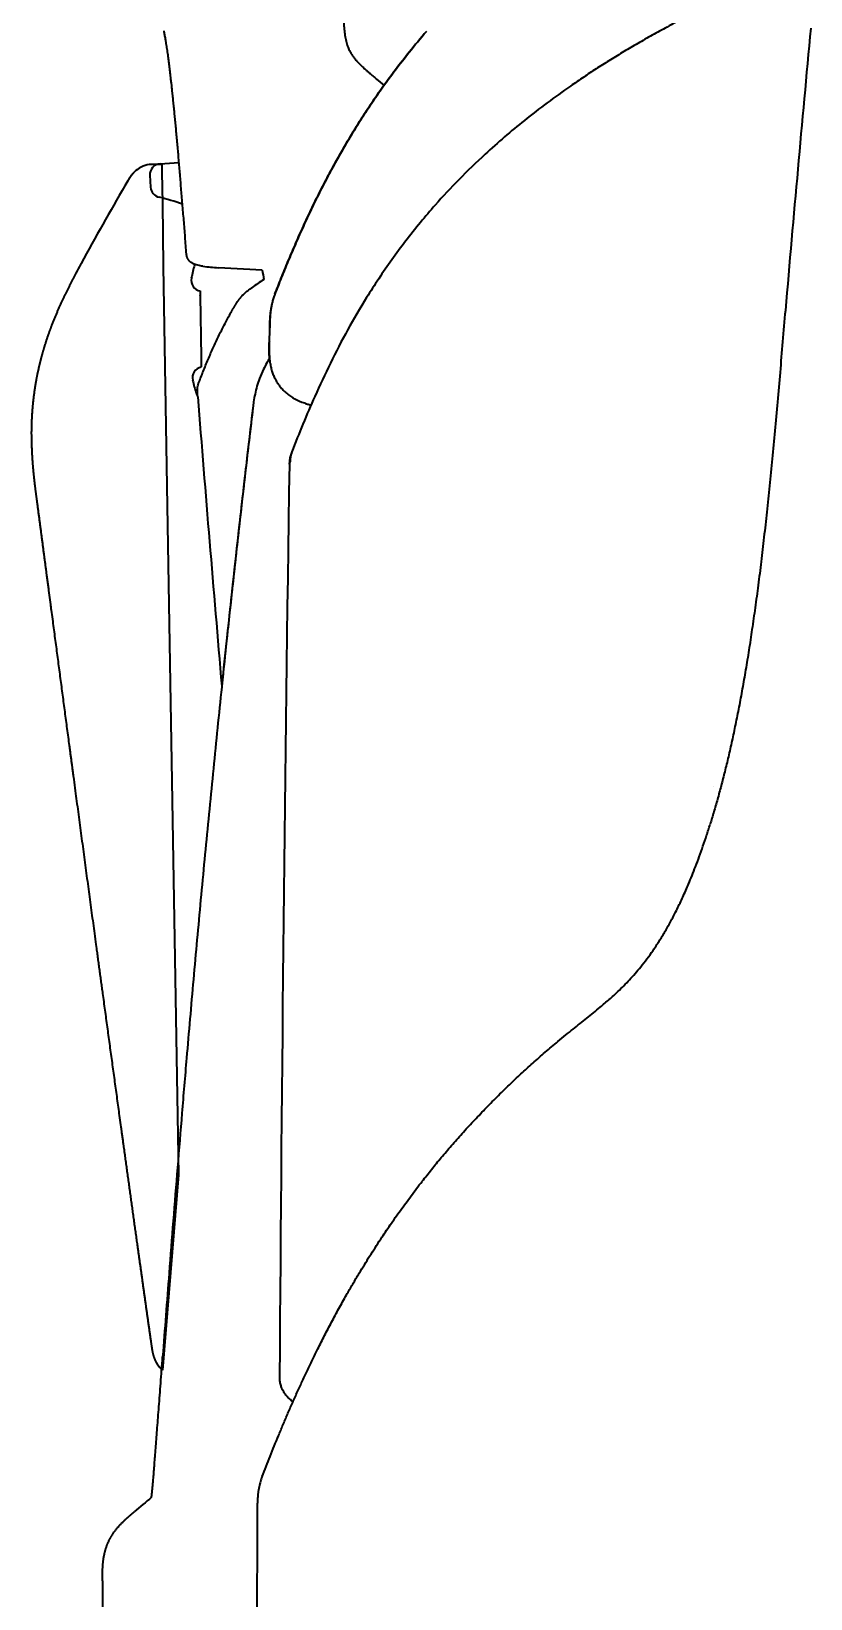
# Model space of a CAD drawing. Header units: millimetres. Extents: x 120 to 10915, y 515 to 8014.
# Drawn here: x 540 to 612, y 4710.5 to 4855.1 of the extents above; entities that cross this region are included whole.
import ezdxf

# ---------------------------------------------------------------- set-up
doc = ezdxf.new("R2010")
doc.units = ezdxf.units.MM
doc.layers.get('0').update_dxf_attribs({"lineweight": 13})
doc.layers.add('206_Cab_side_and_top_view', color=7, linetype='Continuous', lineweight=13)

# ---------------------------------------------------------------- blocks, each defined once
blk = doc.blocks.new('2454955')
at = {"layer": '206_Cab_side_and_top_view', "color": 3, "lineweight": 35}
for p, q in [((595.7, 953.87), (595.7, 953.8)), ((561.99, 927.65), (561.97, 926.39)), ((565.58, 920.68), (565.82, 920.6)), ((602.95, 885.41), (602.95, 885.41)), ((549.47, 818.46), (549.51, 818.49)), ((546.58, 812.13), (546.58, 812.16))]:
    blk.add_line(p, q, dxfattribs=at)
for points in [[(563.83, 915.16, 0.002204), (562.93, 830.97)], [(560.86, 818.42, 0.000297), (560.83, 809)], [(546.58, 812.13, 0.000632), (546.63, 793.8)]]:
    blk.add_lwpolyline(points, format="xyb", dxfattribs=at)
for centre, radius, start, end in [((4038.32, 634.16), 3441.38, 174.64416, 175.07941), ((562.28, 926.37), 0.317, 154.5334, 175.4244), ((566.98, 915.09), 3.16, 157.6963, 178.6877), ((566.55, 915.34), 2.66, 159.0317, 179.1418), ((735.37, 597.93), 288.43, 129.7045, 130.1195)]:
    blk.add_arc(centre, radius, start, end, dxfattribs=at)
for points, degree, knots in [([(607.96, 959.96), (607.39, 959.71), (606.26, 959.21), (604.59, 958.44), (603, 957.68), (601.46, 956.92), (599.97, 956.16), (598.54, 955.4), (597.17, 954.64), (595.84, 953.89), (594.57, 953.13), (593.34, 952.38), (592.15, 951.63), (591.38, 951.12), (591, 950.87)], 3, [0, 0, 0, 0, 1.887333, 3.714855, 5.485909, 7.202302, 8.868817, 10.485438, 12.055199, 13.579641, 15.062554, 16.504338, 17.907533, 19.273544, 19.273544, 19.273544, 19.273544]), ([(576.49, 955.08), (575.95, 954.45), (574.98, 953.29), (573.65, 951.58), (572.48, 950), (571.45, 948.51), (570.53, 947.11), (569.7, 945.78), (568.92, 944.47), (568.12, 943.07), (567.32, 941.59), (566.51, 940.02), (565.75, 938.46), (565.03, 936.91), (564.35, 935.38), (563.7, 933.86), (563.08, 932.34), (562.68, 931.34), (562.49, 930.83)], 3, [0, 0, 0, 0, 2.492431, 4.553536, 6.504903, 8.377314, 9.978018, 11.538034, 13.064993, 14.558675, 16.362609, 18.127744, 19.861419, 21.564939, 23.244745, 24.899806, 26.533484, 28.147368, 28.147368, 28.147368, 28.147368]), ([(591, 950.87), (590.59, 950.59), (588.73, 949.32), (585.63, 947.02), (582.22, 944.1), (579.49, 941.46), (577.52, 939.34), (575.9, 937.44), (574.56, 935.75), (573.28, 934.02), (572.08, 932.28), (570.7, 930.13), (569.19, 927.55), (567.6, 924.5), (566.25, 921.6), (565.07, 918.86), (564.39, 917.15), (564.06, 916.29)], 3, [0, 0, 0, 0, 1.476153, 6.768394, 11.574154, 14.939969, 18.138954, 20.244252, 22.445111, 24.596736, 26.709712, 28.786234, 32.247144, 35.691036, 39.082642, 41.862284, 44.617029, 44.617029, 44.617029, 44.617029]), ([(562.49, 930.83), (562.48, 930.8), (562.42, 930.67), (562.33, 930.4), (562.23, 930.02), (562.14, 929.62), (562.08, 929.21), (562.03, 928.82), (562.01, 928.43), (562, 928.04), (561.99, 927.78), (561.99, 927.65)], 3, [0, 0, 0, 0, 0.094009, 0.445625, 0.849045, 1.264839, 1.688826, 2.073199, 2.460793, 2.850776, 3.242252, 3.242252, 3.242252, 3.242252]), ([(609.62, 929.34), (609.53, 928.38), (609.37, 926.47), (609.13, 923.65), (608.89, 920.91), (608.65, 918.25), (608.4, 915.67), (608.16, 913.18), (607.91, 910.76), (607.65, 908.43), (607.39, 906.18), (607.12, 904.01), (606.84, 901.93), (606.64, 900.57), (606.54, 899.9)], 3, [0, 0, 0, 0, 2.907096, 5.736912, 8.488172, 11.159736, 13.750556, 16.26001, 18.687649, 21.033375, 23.297427, 25.480046, 27.581676, 29.602566, 29.602566, 29.602566, 29.602566]), ([(561.97, 926.39), (561.96, 926.1), (561.95, 925.52), (562, 924.8), (562.09, 924.25), (562.18, 923.84), (562.31, 923.45), (562.47, 923.09), (562.65, 922.76), (562.8, 922.53), (562.97, 922.3), (563.17, 922.06), (563.48, 921.76), (563.82, 921.49), (564.16, 921.28), (564.44, 921.12), (564.71, 921), (564.96, 920.89), (565.21, 920.8), (565.41, 920.73), (565.53, 920.69), (565.58, 920.68)], 3, [0, 0, 0, 0, 0.875793, 1.730916, 2.153677, 2.566065, 2.982118, 3.385801, 3.748771, 4.098969, 4.201213, 4.631123, 5.031203, 5.503726, 5.919297, 6.219091, 6.487375, 6.790077, 7.048034, 7.265449, 7.430433, 7.430433, 7.430433, 7.430433]), ([(562, 924.93), (561.91, 924.79), (561.72, 924.45), (561.4, 923.84), (561.09, 923.12), (560.83, 922.35), (560.65, 921.62), (560.53, 920.96), (560.48, 920.53), (560.46, 920.35)], 3, [0, 0, 0, 0, 0.509669, 1.158077, 2.087343, 2.856415, 3.591405, 4.325002, 4.876831, 4.876831, 4.876831, 4.876831]), ([(560.46, 920.35), (560.31, 919.06), (560, 916.5), (559.56, 912.65), (559.12, 908.82), (558.7, 905.01), (558.28, 901.21), (557.88, 897.42), (557.48, 893.64), (557.09, 889.88), (556.72, 886.13), (556.35, 882.4), (555.99, 878.67), (555.64, 874.97), (555.3, 871.28), (554.97, 867.62), (554.65, 863.97), (554.29, 859.86), (553.91, 855.29), (553.5, 850.29), (553.1, 845.37), (552.75, 840.82), (552.43, 836.64), (552.23, 834.07), (552.13, 832.8)], 3, [0, 0, 0, 0, 3.88684, 7.758291, 11.61134, 15.45029, 19.272806, 23.082047, 26.878166, 30.661114, 34.428504, 38.181932, 41.920563, 45.64323, 49.344767, 53.026923, 56.687315, 60.323066, 65.414815, 70.438691, 75.38034, 80.222449, 84.134196, 87.95051, 87.95051, 87.95051, 87.95051]), ([(606.54, 899.9), (606.45, 899.27), (606.26, 898.02), (605.96, 896.19), (605.65, 894.43), (605.34, 892.76), (605.02, 891.16), (604.69, 889.63), (604.37, 888.18), (604.03, 886.8), (603.7, 885.49), (603.36, 884.24), (603.02, 883.06), (602.79, 882.3), (602.68, 881.93)], 3, [0, 0, 0, 0, 1.933655, 3.790007, 5.569495, 7.274108, 8.904843, 10.463455, 11.951904, 13.371633, 14.724801, 16.013589, 17.240293, 18.407402, 18.407402, 18.407402, 18.407402]), ([(596.27, 868.77), (596.46, 869.01), (596.85, 869.51), (597.42, 870.3), (597.99, 871.16), (598.55, 872.08), (599.1, 873.06), (599.64, 874.11), (600.17, 875.23), (600.63, 876.27), (601.01, 877.2), (601.34, 878.04), (601.68, 878.94), (602.02, 879.9), (602.35, 880.9), (602.57, 881.58), (602.68, 881.93)], 3, [0, 0, 0, 0, 0.933332, 1.908117, 2.930079, 4.004295, 5.127876, 6.309779, 7.552272, 8.857363, 9.704284, 10.577003, 11.564549, 12.58432, 13.63692, 14.723162, 14.723162, 14.723162, 14.723162]), ([(589.35, 862.49), (589.57, 862.67), (590.01, 863.02), (590.66, 863.53), (591.28, 864.04), (591.91, 864.54), (592.46, 865), (592.95, 865.41), (593.37, 865.77), (593.77, 866.13), (594.22, 866.55), (594.71, 867.03), (595.24, 867.58), (595.76, 868.16), (596.1, 868.56), (596.27, 868.77)], 3, [0, 0, 0, 0, 0.851455, 1.678918, 2.482639, 3.265197, 4.084957, 4.639022, 5.187126, 5.732308, 6.277079, 7.027501, 7.78778, 8.564079, 9.361513, 9.361513, 9.361513, 9.361513]), ([(576.09, 848.99), (576.38, 849.35), (576.96, 850.09), (577.86, 851.19), (578.8, 852.29), (579.78, 853.4), (580.81, 854.52), (581.88, 855.64), (582.99, 856.77), (584.1, 857.86), (585.21, 858.9), (586.31, 859.9), (587.45, 860.9), (588.47, 861.76), (589.11, 862.29), (589.35, 862.49)], 3, [0, 0, 0, 0, 1.392998, 2.812849, 4.263407, 5.744314, 7.259805, 8.809133, 10.395969, 12.020761, 13.471639, 14.95466, 16.472946, 18.026819, 18.963362, 18.963362, 18.963362, 18.963362]), ([(566.47, 833.54), (566.57, 833.75), (566.77, 834.15), (567.08, 834.76), (567.4, 835.38), (567.73, 836), (568.06, 836.62), (568.4, 837.24), (568.75, 837.87), (569.08, 838.46), (569.39, 839), (569.68, 839.5), (569.98, 840.01), (570.34, 840.6), (570.76, 841.29), (571.24, 842.08), (571.75, 842.86), (572.23, 843.61), (572.7, 844.31), (573.15, 844.97), (573.61, 845.64), (574.08, 846.3), (574.57, 846.97), (575.06, 847.64), (575.57, 848.31), (575.91, 848.76), (576.09, 848.98)], 3, [0, 0, 0, 0, 0.681517, 1.368289, 2.060433, 2.75807, 3.463485, 4.174642, 4.891677, 5.614732, 6.191366, 6.771909, 7.356438, 7.945031, 8.857359, 9.779759, 10.714528, 11.660042, 12.451343, 13.250449, 14.057599, 14.873052, 15.69708, 16.529979, 17.375185, 18.223673, 18.223673, 18.223673, 18.223673]), ([(561.31, 821.74), (561.43, 822.05), (561.68, 822.67), (562.05, 823.61), (562.43, 824.56), (562.83, 825.52), (563.23, 826.49), (563.65, 827.47), (564.08, 828.46), (564.53, 829.46), (564.99, 830.46), (565.46, 831.48), (565.96, 832.51), (566.29, 833.2), (566.47, 833.54)], 3, [0, 0, 0, 0, 0.996002, 2.004132, 3.027916, 4.063743, 5.116447, 6.181437, 7.261598, 8.354568, 9.464866, 10.588715, 11.729075, 12.883894, 12.883894, 12.883894, 12.883894]), ([(551.29, 821.79), (551.31, 822), (551.34, 822.42), (551.39, 823.09), (551.45, 823.8), (551.51, 824.57), (551.57, 825.39), (551.64, 826.27), (551.71, 827.2), (551.79, 828.2), (551.87, 829.26), (551.95, 830.38), (552.04, 831.57), (552.1, 832.38), (552.13, 832.8)], 3, [0, 0, 0, 0, 0.617906, 1.280998, 1.998514, 2.765465, 3.592026, 4.471995, 5.407738, 6.401752, 7.463869, 8.589203, 9.780399, 11.04071, 11.04071, 11.04071, 11.04071]), ([(564.17, 828.65), (564.11, 828.69), (564, 828.77), (563.84, 828.9), (563.7, 829.04), (563.53, 829.23), (563.34, 829.49), (563.21, 829.73), (563.11, 829.97), (563.02, 830.22), (562.95, 830.58), (562.93, 830.84), (562.94, 830.97)], 3, [0, 0, 0, 0, 0.20648, 0.415661, 0.61158, 0.808597, 1.167183, 1.575291, 1.642657, 1.948478, 2.338499, 2.740452, 2.740452, 2.740452, 2.740452]), ([(551.11, 819.83), (551.11, 819.85), (551.13, 820.05), (551.17, 820.47), (551.23, 821.11), (551.27, 821.56), (551.29, 821.79)], 3, [1.743449, 1.743449, 1.743449, 1.743449, 1.793751, 2.357483, 3.004176, 3.713315, 3.713315, 3.713315, 3.713315]), ([(561.31, 821.74), (561.28, 821.66), (561.2, 821.44), (561.08, 821.03), (560.98, 820.52), (560.91, 819.99), (560.88, 819.47), (560.86, 818.94), (560.86, 818.59), (560.86, 818.42)], 3, [0, 0, 0, 0, 0.251063, 0.713133, 1.286785, 1.793207, 2.323928, 2.845866, 3.373036, 3.373036, 3.373036, 3.373036]), ([(546.58, 812.16), (546.58, 812.2), (546.58, 812.24), (546.58, 812.28), (546.58, 812.34), (546.58, 812.4), (546.58, 812.42), (546.58, 812.46), (546.58, 812.5), (546.58, 812.52), (546.58, 813.05), (546.59, 813.58), (546.64, 814.09), (546.81, 815.01), (547.18, 815.87), (547.38, 816.25), (547.87, 816.96), (548.47, 817.59), (548.8, 817.89), (549.13, 818.17), (549.47, 818.46)], 5, [0, 0, 0, 0, 0, 0, 0.190903, 0.190903, 0.190903, 0.290714, 0.290714, 0.290714, 0.390525, 0.390525, 0.390525, 2.992672, 2.992672, 2.992672, 5.142578, 5.142578, 5.142578, 7.386131, 7.386131, 7.386131, 7.386131, 7.386131, 7.386131])]:
    blk.add_open_spline(points, degree=degree, knots=knots, dxfattribs=at)
blk.add_open_spline([(563.89, 915.38), (563.87, 915.34), (563.85, 915.29), (563.84, 915.25), (563.83, 915.21), (563.83, 915.16)], degree=5, dxfattribs=at)
blk = doc.blocks.new('2458030')
at = {"layer": '206_Cab_side_and_top_view', "color": 3, "lineweight": 35}
for p, q in [((572.58, 950.12), (571.92, 950.66)), ((551.9, 942.87), (553.64, 942.97)), ((550.95, 941.82), (551.02, 940.7)), ((554.33, 934.56), (554.33, 934.52)), ((555.08, 933.52), (555.1, 933.58)), ((555.08, 933.52), (555.1, 933.58)), ((557.29, 933.28), (557.29, 933.27)), ((561.33, 933.05), (557.29, 933.27)), ((555.59, 931.14), (555.6, 930.68)), ((555.6, 930.68), (555.6, 930.71)), ((555.6, 930.68), (555.68, 925.01)), ((562.49, 930.83), (562.48, 930.82)), ((561.99, 927.65), (561.97, 926.39)), ((555.68, 925.01), (555.68, 925.03)), ((555.68, 925.01), (555.69, 924.12))]:
    blk.add_line(p, q, dxfattribs=at)
for centre, radius, start, end in [((551.95, 941.87), 1, 93, 183.3404), ((552.02, 940.76), 1, 183.3421, 257.6477), ((545.86, 915.54), 24.96, 71.047, 76.2223), ((571.9, 928.8), 17.48, 164.3322, 168.3737), ((558.08, 949.39), 16.13, 262.0163, 267.1798), ((555.77, 932.12), 1, 168.3714, 260.1096), ((615.06, 853.83), 94.94, 124.3709, 125.163), ((562.31, 927.63), 0.318, 154.6344, 175.4853), ((555.88, 923.13), 1, 100.6749, 193.3178), ((555.88, 923.13), 1, 100.6749, 193.3178), ((572.56, 927.09), 18.15, 193.3405, 197.2551), ((556.19, 922), 1, 197.1146, 214.7148), ((4455.44, 1232.23), 3912.44, 184.55718, 184.94947)]:
    blk.add_arc(centre, radius, start, end, dxfattribs=at)
for points, degree, knots in [([(568.84, 957.11), (568.84, 956.87), (568.85, 956.42), (568.86, 955.76), (568.9, 955.15), (568.97, 954.59), (569.08, 954.07), (569.23, 953.62), (569.4, 953.25), (569.58, 952.95), (569.76, 952.7), (569.94, 952.47), (570.07, 952.33), (570.13, 952.26)], 3, [0, 0, 0, 0, 0.706722, 1.361418, 1.970702, 2.528576, 3.061797, 3.553203, 3.958799, 4.28236, 4.589988, 4.88218, 5.164168, 5.164168, 5.164168, 5.164168]), ([(552.95, 950.24), (552.93, 950.37), (552.9, 950.64), (552.86, 951.03), (552.81, 951.4), (552.77, 951.76), (552.73, 952.1), (552.69, 952.43), (552.65, 952.74), (552.61, 953.03), (552.57, 953.31), (552.53, 953.57), (552.49, 953.82), (552.45, 954.06), (552.42, 954.27), (552.38, 954.48), (552.35, 954.67), (552.31, 954.85), (552.28, 955), (552.26, 955.09), (552.26, 955.12)], 3, [0, 0, 0, 0, 0.407287, 0.799473, 1.175192, 1.535817, 1.879798, 2.208873, 2.521243, 2.819047, 3.100222, 3.367279, 3.617801, 3.85474, 4.075316, 4.282949, 4.474856, 4.658412, 4.848695, 4.928528, 4.928528, 4.928528, 4.928528]), ([(562.49, 930.83), (562.68, 931.33), (563.08, 932.34), (563.7, 933.85), (564.35, 935.38), (565.03, 936.91), (565.75, 938.46), (566.51, 940.02), (567.32, 941.59), (568.12, 943.07), (568.92, 944.47), (569.7, 945.78), (570.53, 947.11), (571.45, 948.51), (572.48, 950), (573.65, 951.58), (574.98, 953.29), (575.95, 954.45), (576.49, 955.08)], 3, [0, 0, 0, 0, 1.613653, 3.248162, 4.90387, 6.584191, 8.288098, 10.022085, 11.787467, 13.591595, 15.08521, 16.612064, 18.171939, 19.772459, 21.645352, 23.597197, 25.658802, 28.151717, 28.151717, 28.151717, 28.151717]), ([(570.13, 952.26), (570.23, 952.16), (570.43, 951.96), (570.7, 951.71), (570.93, 951.5), (571.13, 951.32), (571.37, 951.12), (571.63, 950.9), (571.83, 950.74), (571.92, 950.66)], 3, [0, 0, 0, 0, 0.429638, 0.847429, 1.091619, 1.366379, 1.64187, 2.030521, 2.405455, 2.405455, 2.405455, 2.405455]), ([(554.33, 934.52), (554.31, 934.79), (554.27, 935.32), (554.21, 936.1), (554.15, 936.88), (554.09, 937.65), (554.02, 938.41), (553.96, 939.16), (553.9, 939.9), (553.84, 940.62), (553.78, 941.34), (553.72, 942.04), (553.67, 942.73), (553.61, 943.41), (553.55, 944.07), (553.49, 944.71), (553.43, 945.34), (553.38, 945.96), (553.32, 946.56), (553.27, 947.14), (553.21, 947.7), (553.16, 948.24), (553.1, 948.77), (553.05, 949.28), (553, 949.76), (552.97, 950.08), (552.95, 950.24)], 3, [0, 0, 0, 0, 0.801288, 1.593271, 2.37555, 3.147719, 3.909012, 4.659331, 5.39823, 6.125254, 6.844864, 7.551446, 8.244171, 8.922871, 9.586637, 10.235383, 10.868123, 11.484889, 12.08466, 12.667577, 13.232496, 13.779804, 14.308266, 14.818519, 15.309216, 15.781301, 15.781301, 15.781301, 15.781301]), ([(555.84, 933.41), (555.69, 933.44), (555.45, 933.48), (555.15, 933.56), (555, 933.62), (554.89, 933.68), (554.82, 933.72), (554.74, 933.77), (554.67, 933.83), (554.61, 933.89), (554.55, 933.96), (554.5, 934.03), (554.46, 934.1), (554.42, 934.18), (554.39, 934.26), (554.36, 934.35), (554.34, 934.43), (554.34, 934.49), (554.33, 934.52)], 3, [0, 0, 0, 0, 0.473521, 0.712174, 0.933077, 0.973563, 1.074986, 1.170298, 1.261312, 1.350136, 1.437573, 1.524251, 1.610595, 1.696904, 1.783443, 1.870442, 1.958111, 2.046644, 2.046644, 2.046644, 2.046644]), ([(558.36, 929.01), (558.37, 929.03), (558.39, 929.07), (558.43, 929.13), (558.46, 929.18), (558.49, 929.24), (558.52, 929.3), (558.56, 929.36), (558.59, 929.41), (558.62, 929.47), (558.66, 929.53), (558.69, 929.59), (558.73, 929.65), (558.76, 929.71), (558.8, 929.77), (558.84, 929.83), (558.87, 929.89), (558.92, 929.96), (558.96, 930.03), (559.02, 930.11), (559.07, 930.19), (559.12, 930.26), (559.17, 930.32), (559.21, 930.38), (559.26, 930.44), (559.31, 930.5), (559.36, 930.57), (559.42, 930.63), (559.48, 930.7), (559.55, 930.77), (559.64, 930.85), (559.73, 930.95), (559.85, 931.05), (560, 931.17), (560.18, 931.3), (560.31, 931.4), (560.39, 931.45)], 3, [0, 0, 0, 0, 0.066105, 0.132118, 0.19805, 0.263896, 0.330771, 0.397529, 0.464142, 0.530578, 0.598724, 0.666618, 0.735951, 0.804948, 0.8756, 0.945825, 1.018699, 1.091059, 1.182003, 1.275976, 1.373652, 1.470198, 1.543224, 1.615613, 1.693726, 1.771202, 1.854349, 1.936897, 2.028309, 2.125494, 2.245562, 2.379551, 2.531185, 2.708768, 2.942349, 3.208782, 3.208782, 3.208782, 3.208782]), ([(562.48, 930.82), (562.47, 930.8), (562.42, 930.66), (562.33, 930.4), (562.23, 930.02), (562.14, 929.62), (562.08, 929.22), (562.03, 928.82), (562.01, 928.43), (562, 928.04), (561.99, 927.78), (561.99, 927.65)], 3, [0, 0, 0, 0, 0.067867, 0.426422, 0.828533, 1.244041, 1.669353, 2.053132, 2.441015, 2.832038, 3.224488, 3.224488, 3.224488, 3.224488]), ([(562.48, 930.82), (562.3, 930.35), (562.17, 929.87), (562.09, 929.38), (562.04, 928.76), (562.02, 928.14), (562.02, 928.01), (562.02, 927.89), (562.02, 927.76)], 5, [0, 0, 0, 0, 0, 0, 2.517145, 2.517145, 2.517145, 3.151216, 3.151216, 3.151216, 3.151216, 3.151216, 3.151216]), ([(555.45, 922.61), (555.52, 922.79), (555.66, 923.16), (555.87, 923.71), (556.1, 924.26), (556.33, 924.81), (556.56, 925.35), (556.8, 925.88), (557.04, 926.41), (557.29, 926.94), (557.55, 927.47), (557.82, 927.99), (558.09, 928.5), (558.27, 928.84), (558.36, 929.01)], 3, [0, 0, 0, 0, 0.595711, 1.18917, 1.780422, 2.369516, 2.958818, 3.54609, 4.131397, 4.714811, 5.299233, 5.881926, 6.462971, 7.042459, 7.042459, 7.042459, 7.042459]), ([(562, 924.93), (561.98, 925.12), (561.96, 925.61), (561.96, 926.1), (561.97, 926.39)], 3, [5.971178, 5.971178, 5.971178, 5.971178, 6.557085, 7.432804, 7.432804, 7.432804, 7.432804]), ([(562, 924.93), (561.91, 924.79), (561.72, 924.45), (561.4, 923.84), (561.09, 923.12), (560.83, 922.35), (560.65, 921.62), (560.53, 920.96), (560.48, 920.53), (560.46, 920.35)], 3, [0.00451, 0.00451, 0.00451, 0.00451, 0.509349, 1.157747, 2.087229, 2.856112, 3.590835, 4.324132, 4.875477, 4.875477, 4.875477, 4.875477]), ([(555.37, 921.37), (555.36, 921.44), (555.35, 921.57), (555.34, 921.76), (555.34, 921.94), (555.35, 922.15), (555.37, 922.33), (555.41, 922.49), (555.43, 922.57), (555.45, 922.61)], 3, [0, 0, 0, 0, 0.196343, 0.38774, 0.573118, 0.751939, 1.003567, 1.12506, 1.244509, 1.244509, 1.244509, 1.244509]), ([(560.46, 920.35), (560.25, 918.57), (559.83, 915.02), (559.22, 909.7), (558.63, 904.41), (558.09, 899.41), (557.74, 896.17), (557.59, 894.68)], 3, [0, 0, 0, 0, 5.381021, 10.732254, 16.053941, 21.348804, 25.832477, 25.832477, 25.832477, 25.832477])]:
    blk.add_open_spline(points, degree=degree, knots=knots, dxfattribs=at)
blk.add_open_spline([(561.33, 933.05), (561.37, 932.77), (561.42, 932.48), (561.47, 932.2)], degree=3, dxfattribs=at)
blk = doc.blocks.new('3180483')
at = {"layer": '206_Cab_side_and_top_view', "color": 3, "lineweight": 35}
for p, q in [((549.51, 942.1), (549.43, 942.02)), ((550.89, 942.82), (552.06, 942.82)), ((552.06, 942.82), (552.07, 942.1)), ((552.07, 942.1), (552.11, 939.21)), ((548.92, 941.3), (548.65, 940.83)), ((552.11, 939.21), (552.18, 933.46)), ((552.18, 933.46), (552.18, 933.4)), ((552.18, 933.4), (552.55, 911.32)), ((552.55, 911.32), (553.58, 849.59)), ((553.58, 849.59), (552.12, 831.57))]:
    blk.add_line(p, q, dxfattribs=at)
for centre, radius, start, end in [((551.38, 940.18), 2.68, 100.4532, 134.2714), ((772.18, 810.19), 258.91, 149.6957, 151.515), ((553.92, 833.64), 2.75, 214.3709, 228.8892)]:
    blk.add_arc(centre, radius, start, end, dxfattribs=at)
for points, knots in [([(549.43, 942.02), (549.33, 941.91), (549.23, 941.79), (549.13, 941.66), (549.04, 941.5), (548.95, 941.35), (548.94, 941.33), (548.93, 941.32), (548.92, 941.3)], [0, 0, 0, 0, 0, 0, 1.861579, 1.861579, 1.861579, 2.070487, 2.070487, 2.070487, 2.070487, 2.070487, 2.070487]), ([(544.61, 933.67), (544.43, 933.34), (544.26, 933.02), (544.06, 932.65), (543.52, 931.62), (542.99, 930.55), (542.64, 929.81), (542.13, 928.65), (541.68, 927.43), (541.52, 927), (541.24, 926.14), (540.98, 925.25), (540.86, 924.8), (540.63, 923.86), (540.44, 922.9), (540.36, 922.42), (540.21, 921.43), (540.11, 920.43), (540.07, 919.92), (540.01, 918.91), (540, 917.9), (540.01, 917.4), (540.04, 916.4), (540.1, 915.41), (540.14, 914.92), (540.23, 914.01), (540.33, 913.12), (540.38, 912.7), (540.44, 912.26), (540.5, 911.83), (540.5, 911.81), (540.51, 911.74), (540.52, 911.67), (540.53, 911.62), (540.53, 911.58), (540.54, 911.54)], [0, 0, 0, 0, 0, 0, 3.86908, 3.86908, 3.86908, 11.898625, 11.898625, 11.898625, 15.990513, 15.990513, 15.990513, 20.17566, 20.17566, 20.17566, 24.418484, 24.418484, 24.418484, 28.687319, 28.687319, 28.687319, 32.986288, 32.986288, 32.986288, 37.247819, 37.247819, 37.247819, 41.003881, 41.003881, 41.003881, 41.194113, 41.194113, 41.194113, 41.563369, 41.563369, 41.563369, 41.563369, 41.563369, 41.563369]), ([(540.54, 911.54), (540.94, 908.47), (541.35, 905.4), (541.79, 902.07), (542.61, 895.89), (543.43, 889.71), (543.85, 886.59), (544.9, 878.74), (545.96, 870.89), (546.56, 866.47), (547.42, 860.19), (548.28, 853.92), (548.5, 852.36), (549.12, 847.88), (549.74, 843.41), (550.14, 840.55), (550.57, 837.54), (550.99, 834.52), (551.01, 834.42), (551.04, 834.23), (551.06, 834.04), (551.08, 833.94), (551.09, 833.84), (551.11, 833.74)], [0, 0, 0, 0, 0, 0, 27.981862, 27.981862, 27.981862, 56.451525, 56.451525, 56.451525, 99.682716, 99.682716, 99.682716, 113.90662, 113.90662, 113.90662, 140.690207, 140.690207, 140.690207, 141.578168, 141.578168, 141.578168, 142.466129, 142.466129, 142.466129, 142.466129, 142.466129, 142.466129]), ([(551.11, 833.74), (551.13, 833.59), (551.15, 833.43), (551.18, 833.26), (551.25, 832.95), (551.36, 832.64), (551.41, 832.51), (551.5, 832.34), (551.59, 832.18), (551.61, 832.15), (551.63, 832.12), (551.65, 832.09)], [0, 0, 0, 0, 0, 0, 1.64023, 1.64023, 1.64023, 2.989457, 2.989457, 2.989457, 3.335146, 3.335146, 3.335146, 3.335146, 3.335146, 3.335146])]:
    blk.add_open_spline(points, degree=5, knots=knots, dxfattribs=at)

msp = doc.modelspace()

# ---------------------------------------------------------------- block references
at = {"color": 7, "lineweight": 35}
for name in ['2458030', '2454955', '3180483']:
    msp.add_blockref(name, (0, 3900), dxfattribs=at)

doc.saveas('drawing.dxf')
